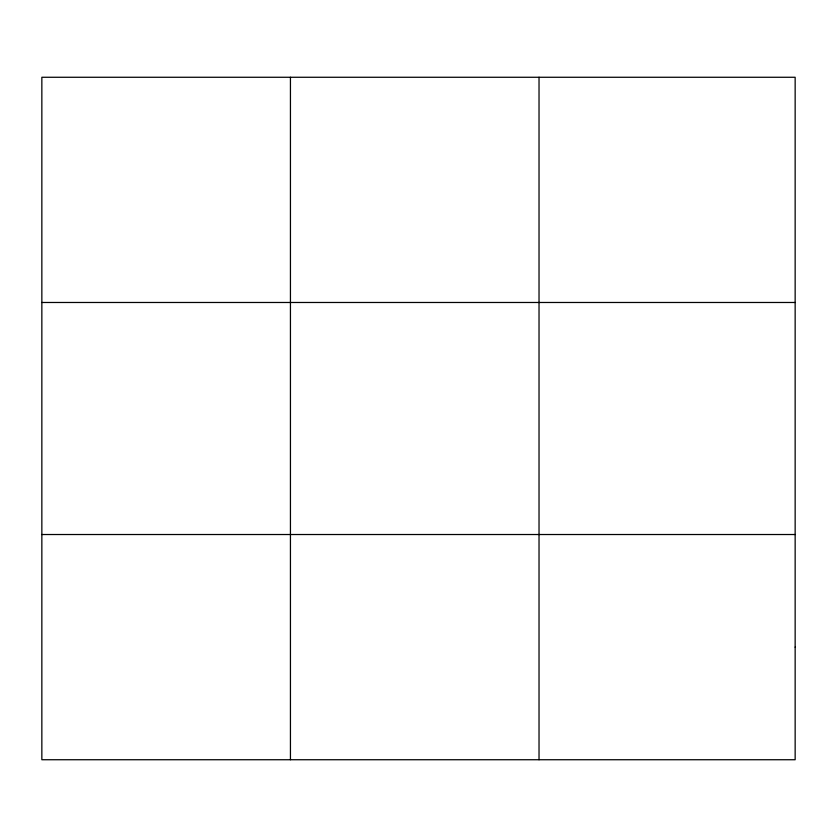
<?xml version="1.0" encoding="UTF-8"?>
<svg xmlns="http://www.w3.org/2000/svg" width="837" height="837" viewBox="0 0 837 837"><rect width="100%" height="100%" fill="white"/><g stroke="black" fill="none" stroke-linecap="round" stroke-linejoin="round"><path stroke-width="1.26" d="M290.439 77.266L290.439 759.734M539.028 77.266L539.028 759.734M41.85 302.481L795.15 302.481M41.85 534.519L795.15 534.519M795.15 647.127L795.15 759.734L41.85 759.734L41.85 77.266L795.15 77.266L795.15 647.127"/></g></svg>
